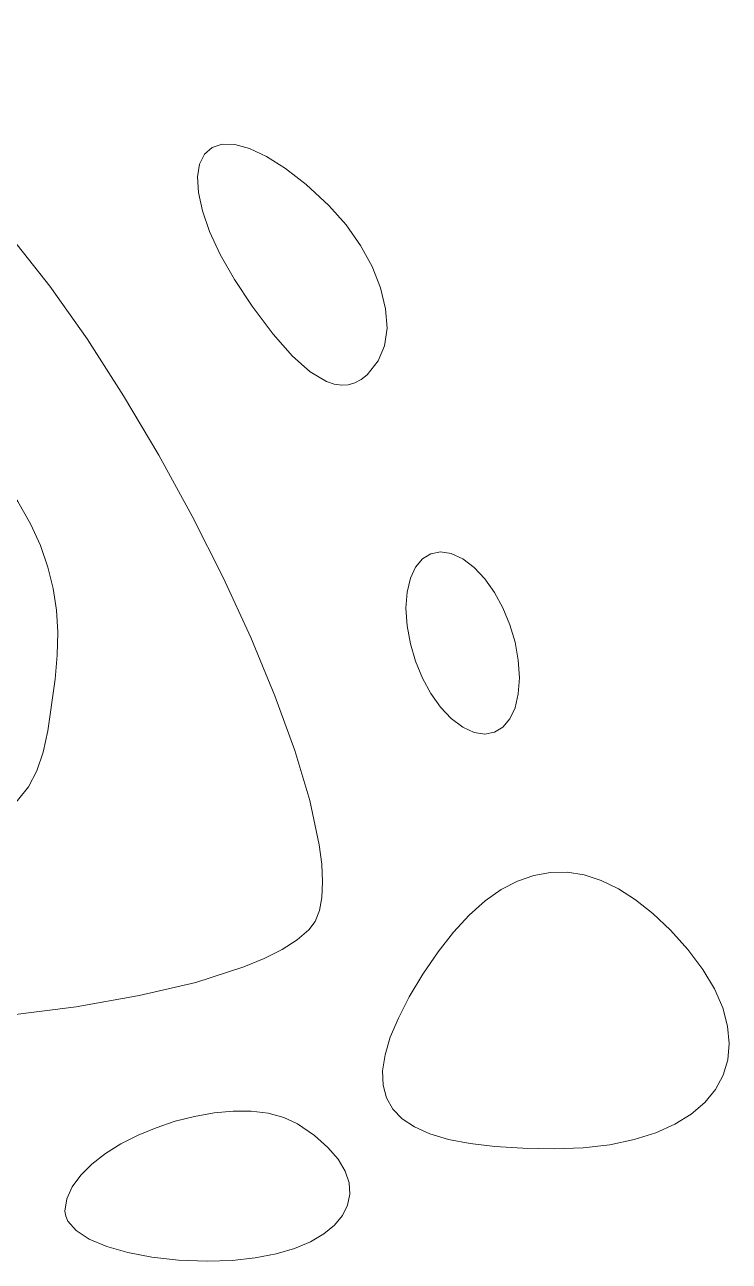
# Model space of a CAD drawing. Header units: millimetres. Extents: x -199 to 251, y -179 to 271.
# Drawn here: x -98.07 to -89.39, y 96.39 to 111.63 of the extents above; entities that cross this region are included whole.
import ezdxf

# ---------------------------------------------------------------- set-up
doc = ezdxf.new("R2010")
doc.units = ezdxf.units.MM
doc.header["$MEASUREMENT"] = 0
doc.layers.add('Camada 1', color=7, linetype='Continuous')

msp = doc.modelspace()

# ---------------------------------------------------------------- linework, layer by layer
at = {"layer": 'Camada 1', "color": 250, "lineweight": 18}
for points, knots in [([(-97.8763, 105.2094), (-97.8763, 105.2094), (-97.7832, 104.9451), (-97.7832, 104.9451), (-97.7832, 104.9451), (-97.7832, 104.9451), (-97.7179, 104.6813), (-97.7179, 104.6813), (-97.7179, 104.6813), (-97.7179, 104.6813), (-97.6782, 104.4146), (-97.6782, 104.4146), (-97.6782, 104.4146), (-97.6782, 104.4146), (-97.6623, 104.1419), (-97.6623, 104.1419), (-97.6623, 104.1419), (-97.6623, 104.1419), (-97.6682, 103.86), (-97.6682, 103.86), (-97.6682, 103.86), (-97.6682, 103.86), (-97.6939, 103.5655), (-97.6939, 103.5655), (-97.6939, 103.5655), (-97.6939, 103.5655), (-97.7825, 102.9254), (-97.7825, 102.9254), (-97.7825, 102.9254), (-97.7825, 102.9254), (-97.841, 102.6632), (-97.841, 102.6632), (-97.841, 102.6632), (-97.841, 102.6632), (-97.9181, 102.4354), (-97.9181, 102.4354), (-97.9181, 102.4354), (-97.9181, 102.4354), (-98.0207, 102.2389), (-98.0207, 102.2389), (-98.0207, 102.2389), (-98.0207, 102.2389), (-98.1559, 102.0705), (-98.1559, 102.0705), (-98.1559, 102.0705), (-98.1559, 102.0705), (-98.3306, 101.927), (-98.3306, 101.927), (-98.3306, 101.927), (-98.3306, 101.927), (-98.5516, 101.8053), (-98.5516, 101.8053), (-98.5516, 101.8053), (-98.5516, 101.8053), (-98.826, 101.7022), (-98.826, 101.7022), (-98.826, 101.7022), (-98.826, 101.7022), (-99.1606, 101.6147), (-99.1606, 101.6147), (-99.1606, 101.6147), (-99.1606, 101.6147), (-99.5625, 101.5396), (-99.5625, 101.5396), (-99.5625, 101.5396), (-99.5625, 101.5396), (-100.0386, 101.4737), (-100.0386, 101.4737), (-100.0386, 101.4737), (-100.0386, 101.4737), (-101.2408, 101.3569), (-101.2408, 101.3569), (-101.2408, 101.3569), (-101.2408, 101.3569), (-102.823, 101.2392), (-102.823, 101.2392), (-102.823, 101.2392), (-102.823, 101.2392), (-104.2738, 101.1304), (-104.2738, 101.1304), (-104.2738, 101.1304), (-104.2738, 101.1304), (-105.3778, 101.0283), (-105.3778, 101.0283), (-105.3778, 101.0283), (-105.3778, 101.0283), (-106.1615, 100.9235), (-106.1615, 100.9235), (-106.1615, 100.9235), (-106.1615, 100.9235), (-106.4414, 100.8671), (-106.4414, 100.8671), (-106.4414, 100.8671), (-106.4414, 100.8671), (-106.6511, 100.8064), (-106.6511, 100.8064), (-106.6511, 100.8064), (-106.6511, 100.8064), (-106.7938, 100.7404), (-106.7938, 100.7404), (-106.7938, 100.7404), (-106.7938, 100.7404), (-106.8729, 100.6677), (-106.8729, 100.6677), (-106.8729, 100.6677), (-106.8729, 100.6677), (-106.8916, 100.5873), (-106.8916, 100.5873), (-106.8916, 100.5873), (-106.8916, 100.5873), (-106.8532, 100.4979), (-106.8532, 100.4979), (-106.8532, 100.4979), (-106.8532, 100.4979), (-106.761, 100.3984), (-106.761, 100.3984), (-106.761, 100.3984), (-106.761, 100.3984), (-106.6182, 100.2876), (-106.6182, 100.2876), (-106.6182, 100.2876), (-106.6182, 100.2876), (-106.1944, 100.0272), (-106.1944, 100.0272), (-106.1944, 100.0272), (-106.1944, 100.0272), (-105.9763, 99.9178), (-105.9763, 99.9178), (-105.9763, 99.9178), (-105.9763, 99.9178), (-105.7255, 99.8174), (-105.7255, 99.8174), (-105.7255, 99.8174), (-105.7255, 99.8174), (-105.4443, 99.7256), (-105.4443, 99.7256), (-105.4443, 99.7256), (-105.4443, 99.7256), (-105.1351, 99.6425), (-105.1351, 99.6425), (-105.1351, 99.6425), (-105.1351, 99.6425), (-104.4419, 99.502), (-104.4419, 99.502), (-104.4419, 99.502), (-104.4419, 99.502), (-103.6646, 99.3951), (-103.6646, 99.3951), (-103.6646, 99.3951), (-103.6646, 99.3951), (-102.8219, 99.3211), (-102.8219, 99.3211), (-102.8219, 99.3211), (-102.8219, 99.3211), (-101.9324, 99.2793), (-101.9324, 99.2793), (-101.9324, 99.2793), (-101.9324, 99.2793), (-101.0148, 99.269), (-101.0148, 99.269), (-101.0148, 99.269), (-101.0148, 99.269), (-100.0875, 99.2894), (-100.0875, 99.2894), (-100.0875, 99.2894), (-100.0875, 99.2894), (-99.1695, 99.3398), (-99.1695, 99.3398), (-99.1695, 99.3398), (-99.1695, 99.3398), (-98.2793, 99.4196), (-98.2793, 99.4196), (-98.2793, 99.4196), (-98.2793, 99.4196), (-97.4355, 99.528), (-97.4355, 99.528), (-97.4355, 99.528), (-97.4355, 99.528), (-96.6568, 99.6642), (-96.6568, 99.6642), (-96.6568, 99.6642), (-96.6568, 99.6642), (-95.9619, 99.8277), (-95.9619, 99.8277), (-95.9619, 99.8277), (-95.9619, 99.8277), (-95.3694, 100.0176), (-95.3694, 100.0176), (-95.3694, 100.0176), (-95.3694, 100.0176), (-95.1173, 100.1222), (-95.1173, 100.1222), (-95.1173, 100.1222), (-95.1173, 100.1222), (-94.8979, 100.2332), (-94.8979, 100.2332), (-94.8979, 100.2332), (-94.8979, 100.2332), (-94.7134, 100.3505), (-94.7134, 100.3505), (-94.7134, 100.3505), (-94.7134, 100.3505), (-94.5662, 100.4739), (-94.5662, 100.4739), (-94.5662, 100.4739), (-94.5662, 100.4739), (-94.4902, 100.577), (-94.4902, 100.577), (-94.4902, 100.577), (-94.4902, 100.577), (-94.4375, 100.7115), (-94.4375, 100.7115), (-94.4375, 100.7115), (-94.4375, 100.7115), (-94.4071, 100.8753), (-94.4071, 100.8753), (-94.4071, 100.8753), (-94.4071, 100.8753), (-94.398, 101.0665), (-94.398, 101.0665), (-94.398, 101.0665), (-94.398, 101.0665), (-94.4094, 101.2834), (-94.4094, 101.2834), (-94.4094, 101.2834), (-94.4094, 101.2834), (-94.4404, 101.524), (-94.4404, 101.524), (-94.4404, 101.524), (-94.4404, 101.524), (-94.5572, 102.0688), (-94.5572, 102.0688), (-94.5572, 102.0688), (-94.5572, 102.0688), (-94.7414, 102.6858), (-94.7414, 102.6858), (-94.7414, 102.6858), (-94.7414, 102.6858), (-94.9855, 103.3598), (-94.9855, 103.3598), (-94.9855, 103.3598), (-94.9855, 103.3598), (-95.2823, 104.0757), (-95.2823, 104.0757), (-95.2823, 104.0757), (-95.2823, 104.0757), (-95.6244, 104.8185), (-95.6244, 104.8185), (-95.6244, 104.8185), (-95.6244, 104.8185), (-96.0046, 105.573), (-96.0046, 105.573), (-96.0046, 105.573), (-96.0046, 105.573), (-96.4156, 106.3241), (-96.4156, 106.3241), (-96.4156, 106.3241), (-96.4156, 106.3241), (-96.8501, 107.0566), (-96.8501, 107.0566), (-96.8501, 107.0566), (-96.8501, 107.0566), (-97.3009, 107.7555), (-97.3009, 107.7555), (-97.3009, 107.7555), (-97.3009, 107.7555), (-97.7605, 108.4056), (-97.7605, 108.4056), (-97.7605, 108.4056), (-97.7605, 108.4056), (-98.2217, 108.9918), (-98.2217, 108.9918), (-98.2217, 108.9918), (-98.2217, 108.9918), (-98.6773, 109.499), (-98.6773, 109.499), (-98.6773, 109.499), (-98.6773, 109.499), (-98.9007, 109.7183), (-98.9007, 109.7183), (-98.9007, 109.7183), (-98.9007, 109.7183), (-99.1199, 109.9121), (-99.1199, 109.9121), (-99.1199, 109.9121), (-99.1199, 109.9121), (-99.5633, 110.2567), (-99.5633, 110.2567), (-99.5633, 110.2567), (-99.5633, 110.2567), (-100.0338, 110.5781), (-100.0338, 110.5781), (-100.0338, 110.5781), (-100.0338, 110.5781), (-100.5172, 110.8694), (-100.5172, 110.8694), (-100.5172, 110.8694), (-100.5172, 110.8694), (-100.9991, 111.1236), (-100.9991, 111.1236), (-100.9991, 111.1236), (-100.9991, 111.1236), (-101.4651, 111.3335), (-101.4651, 111.3335), (-101.4651, 111.3335), (-101.4651, 111.3335), (-101.9009, 111.4922), (-101.9009, 111.4922), (-101.9009, 111.4922), (-101.9009, 111.4922), (-102.292, 111.5926), (-102.292, 111.5926), (-102.292, 111.5926), (-102.292, 111.5926), (-102.4664, 111.6187), (-102.4664, 111.6187), (-102.4664, 111.6187), (-102.4664, 111.6187), (-102.6242, 111.6276), (-102.6242, 111.6276), (-102.6242, 111.6276), (-102.6242, 111.6276), (-102.8267, 111.6206), (-102.8267, 111.6206), (-102.8267, 111.6206), (-102.8267, 111.6206), (-102.9924, 111.5986), (-102.9924, 111.5986), (-102.9924, 111.5986), (-102.9924, 111.5986), (-103.12, 111.5593), (-103.12, 111.5593), (-103.12, 111.5593), (-103.12, 111.5593), (-103.2083, 111.5008), (-103.2083, 111.5008), (-103.2083, 111.5008), (-103.2083, 111.5008), (-103.2561, 111.4212), (-103.2561, 111.4212), (-103.2561, 111.4212), (-103.2561, 111.4212), (-103.2623, 111.3186), (-103.2623, 111.3186), (-103.2623, 111.3186), (-103.2623, 111.3186), (-103.2256, 111.1908), (-103.2256, 111.1908), (-103.2256, 111.1908), (-103.2256, 111.1908), (-103.1449, 111.036), (-103.1449, 111.036), (-103.1449, 111.036), (-103.1449, 111.036), (-103.0188, 110.8521), (-103.0188, 110.8521), (-103.0188, 110.8521), (-103.0188, 110.8521), (-102.8462, 110.6373), (-102.8462, 110.6373), (-102.8462, 110.6373), (-102.8462, 110.6373), (-102.3567, 110.1066), (-102.3567, 110.1066), (-102.3567, 110.1066), (-102.3567, 110.1066), (-101.6666, 109.428), (-101.6666, 109.428), (-101.6666, 109.428), (-101.6666, 109.428), (-100.7663, 108.5858), (-100.7663, 108.5858), (-100.7663, 108.5858), (-100.7663, 108.5858), (-99.8559, 107.7263), (-99.8559, 107.7263), (-99.8559, 107.7263), (-99.8559, 107.7263), (-99.1275, 106.9847), (-99.1275, 106.9847), (-99.1275, 106.9847), (-99.1275, 106.9847), (-98.8266, 106.6501), (-98.8266, 106.6501), (-98.8266, 106.6501), (-98.8266, 106.6501), (-98.5653, 106.3353), (-98.5653, 106.3353), (-98.5653, 106.3353), (-98.5653, 106.3353), (-98.3417, 106.037), (-98.3417, 106.037), (-98.3417, 106.037), (-98.3417, 106.037), (-98.1536, 105.7521), (-98.1536, 105.7521), (-98.1536, 105.7521), (-98.1536, 105.7521), (-97.9991, 105.4773), (-97.9991, 105.4773), (-97.9991, 105.4773), (-97.9991, 105.4773), (-97.8763, 105.2094), (-97.8763, 105.2094)], [0, 0, 0, 0, 0.0098039, 0.0098039, 0.0098039, 0.0098039, 0.0196078, 0.0196078, 0.0196078, 0.0196078, 0.0294118, 0.0294118, 0.0294118, 0.0294118, 0.0392157, 0.0392157, 0.0392157, 0.0392157, 0.0490196, 0.0490196, 0.0490196, 0.0490196, 0.0588235, 0.0588235, 0.0588235, 0.0588235, 0.0686275, 0.0686275, 0.0686275, 0.0686275, 0.0784314, 0.0784314, 0.0784314, 0.0784314, 0.0882353, 0.0882353, 0.0882353, 0.0882353, 0.0980392, 0.0980392, 0.0980392, 0.0980392, 0.1078431, 0.1078431, 0.1078431, 0.1078431, 0.1176471, 0.1176471, 0.1176471, 0.1176471, 0.127451, 0.127451, 0.127451, 0.127451, 0.1372549, 0.1372549, 0.1372549, 0.1372549, 0.1470588, 0.1470588, 0.1470588, 0.1470588, 0.1568627, 0.1568627, 0.1568627, 0.1568627, 0.1666667, 0.1666667, 0.1666667, 0.1666667, 0.1764706, 0.1764706, 0.1764706, 0.1764706, 0.1862745, 0.1862745, 0.1862745, 0.1862745, 0.1960784, 0.1960784, 0.1960784, 0.1960784, 0.2058824, 0.2058824, 0.2058824, 0.2058824, 0.2156863, 0.2156863, 0.2156863, 0.2156863, 0.2254902, 0.2254902, 0.2254902, 0.2254902, 0.2352941, 0.2352941, 0.2352941, 0.2352941, 0.245098, 0.245098, 0.245098, 0.245098, 0.254902, 0.254902, 0.254902, 0.254902, 0.2647059, 0.2647059, 0.2647059, 0.2647059, 0.2745098, 0.2745098, 0.2745098, 0.2745098, 0.2843137, 0.2843137, 0.2843137, 0.2843137, 0.2941176, 0.2941176, 0.2941176, 0.2941176, 0.3039216, 0.3039216, 0.3039216, 0.3039216, 0.3137255, 0.3137255, 0.3137255, 0.3137255, 0.3235294, 0.3235294, 0.3235294, 0.3235294, 0.3333333, 0.3333333, 0.3333333, 0.3333333, 0.3431373, 0.3431373, 0.3431373, 0.3431373, 0.3529412, 0.3529412, 0.3529412, 0.3529412, 0.3627451, 0.3627451, 0.3627451, 0.3627451, 0.372549, 0.372549, 0.372549, 0.372549, 0.3823529, 0.3823529, 0.3823529, 0.3823529, 0.3921569, 0.3921569, 0.3921569, 0.3921569, 0.4019608, 0.4019608, 0.4019608, 0.4019608, 0.4117647, 0.4117647, 0.4117647, 0.4117647, 0.4215686, 0.4215686, 0.4215686, 0.4215686, 0.4313725, 0.4313725, 0.4313725, 0.4313725, 0.4411765, 0.4411765, 0.4411765, 0.4411765, 0.4509804, 0.4509804, 0.4509804, 0.4509804, 0.4607843, 0.4607843, 0.4607843, 0.4607843, 0.4705882, 0.4705882, 0.4705882, 0.4705882, 0.4803922, 0.4803922, 0.4803922, 0.4803922, 0.4901961, 0.4901961, 0.4901961, 0.4901961, 0.5, 0.5, 0.5, 0.5, 0.5098039, 0.5098039, 0.5098039, 0.5098039, 0.5196078, 0.5196078, 0.5196078, 0.5196078, 0.5294118, 0.5294118, 0.5294118, 0.5294118, 0.5392157, 0.5392157, 0.5392157, 0.5392157, 0.5490196, 0.5490196, 0.5490196, 0.5490196, 0.5588235, 0.5588235, 0.5588235, 0.5588235, 0.5686275, 0.5686275, 0.5686275, 0.5686275, 0.5784314, 0.5784314, 0.5784314, 0.5784314, 0.5882353, 0.5882353, 0.5882353, 0.5882353, 0.5980392, 0.5980392, 0.5980392, 0.5980392, 0.6078431, 0.6078431, 0.6078431, 0.6078431, 0.6176471, 0.6176471, 0.6176471, 0.6176471, 0.627451, 0.627451, 0.627451, 0.627451, 0.6372549, 0.6372549, 0.6372549, 0.6372549, 0.6470588, 0.6470588, 0.6470588, 0.6470588, 0.6568627, 0.6568627, 0.6568627, 0.6568627, 0.6666667, 0.6666667, 0.6666667, 0.6666667, 0.6764706, 0.6764706, 0.6764706, 0.6764706, 0.6862745, 0.6862745, 0.6862745, 0.6862745, 0.6960784, 0.6960784, 0.6960784, 0.6960784, 0.7058824, 0.7058824, 0.7058824, 0.7058824, 0.7156863, 0.7156863, 0.7156863, 0.7156863, 0.7254902, 0.7254902, 0.7254902, 0.7254902, 0.7352941, 0.7352941, 0.7352941, 0.7352941, 0.745098, 0.745098, 0.745098, 0.745098, 0.754902, 0.754902, 0.754902, 0.754902, 0.7647059, 0.7647059, 0.7647059, 0.7647059, 0.7745098, 0.7745098, 0.7745098, 0.7745098, 0.7843137, 0.7843137, 0.7843137, 0.7843137, 0.7941176, 0.7941176, 0.7941176, 0.7941176, 0.8039216, 0.8039216, 0.8039216, 0.8039216, 0.8137255, 0.8137255, 0.8137255, 0.8137255, 0.8235294, 0.8235294, 0.8235294, 0.8235294, 0.8333333, 0.8333333, 0.8333333, 0.8333333, 0.8431373, 0.8431373, 0.8431373, 0.8431373, 0.8529412, 0.8529412, 0.8529412, 0.8529412, 0.8627451, 0.8627451, 0.8627451, 0.8627451, 0.872549, 0.872549, 0.872549, 0.872549, 0.8823529, 0.8823529, 0.8823529, 0.8823529, 0.8921569, 0.8921569, 0.8921569, 0.8921569, 0.9019608, 0.9019608, 0.9019608, 0.9019608, 0.9117647, 0.9117647, 0.9117647, 0.9117647, 0.9215686, 0.9215686, 0.9215686, 0.9215686, 0.9313725, 0.9313725, 0.9313725, 0.9313725, 0.9411765, 0.9411765, 0.9411765, 0.9411765, 0.9509804, 0.9509804, 0.9509804, 0.9509804, 0.9607843, 0.9607843, 0.9607843, 0.9607843, 0.9705882, 0.9705882, 0.9705882, 0.9705882, 0.9803922, 0.9803922, 0.9803922, 0.9803922, 1, 1, 1, 1]), ([(-94.2565, 107.1996), (-94.2565, 107.1996), (-94.1674, 107.186), (-94.1674, 107.186), (-94.1674, 107.186), (-94.1674, 107.186), (-94.0823, 107.1907), (-94.0823, 107.1907), (-94.0823, 107.1907), (-94.0823, 107.1907), (-94.0012, 107.2138), (-94.0012, 107.2138), (-94.0012, 107.2138), (-94.0012, 107.2138), (-93.9238, 107.255), (-93.9238, 107.255), (-93.9238, 107.255), (-93.9238, 107.255), (-93.85, 107.3144), (-93.85, 107.3144), (-93.85, 107.3144), (-93.85, 107.3144), (-93.7128, 107.4875), (-93.7128, 107.4875), (-93.7128, 107.4875), (-93.7128, 107.4875), (-93.634, 107.6729), (-93.634, 107.6729), (-93.634, 107.6729), (-93.634, 107.6729), (-93.6046, 107.8893), (-93.6046, 107.8893), (-93.6046, 107.8893), (-93.6046, 107.8893), (-93.6219, 108.129), (-93.6219, 108.129), (-93.6219, 108.129), (-93.6219, 108.129), (-93.6835, 108.3841), (-93.6835, 108.3841), (-93.6835, 108.3841), (-93.6835, 108.3841), (-93.787, 108.6467), (-93.787, 108.6467), (-93.787, 108.6467), (-93.787, 108.6467), (-93.9298, 108.9091), (-93.9298, 108.9091), (-93.9298, 108.9091), (-93.9298, 108.9091), (-94.1093, 109.1634), (-94.1093, 109.1634), (-94.1093, 109.1634), (-94.1093, 109.1634), (-94.3232, 109.4017), (-94.3232, 109.4017), (-94.3232, 109.4017), (-94.3232, 109.4017), (-94.6, 109.6572), (-94.6, 109.6572), (-94.6, 109.6572), (-94.6, 109.6572), (-94.8557, 109.8576), (-94.8557, 109.8576), (-94.8557, 109.8576), (-94.8557, 109.8576), (-95.0888, 110.0053), (-95.0888, 110.0053), (-95.0888, 110.0053), (-95.0888, 110.0053), (-95.2974, 110.1025), (-95.2974, 110.1025), (-95.2974, 110.1025), (-95.2974, 110.1025), (-95.4798, 110.1515), (-95.4798, 110.1515), (-95.4798, 110.1515), (-95.4798, 110.1515), (-95.6344, 110.1545), (-95.6344, 110.1545), (-95.6344, 110.1545), (-95.6344, 110.1545), (-95.7593, 110.1139), (-95.7593, 110.1139), (-95.7593, 110.1139), (-95.7593, 110.1139), (-95.853, 110.0319), (-95.853, 110.0319), (-95.853, 110.0319), (-95.853, 110.0319), (-95.9135, 109.9108), (-95.9135, 109.9108), (-95.9135, 109.9108), (-95.9135, 109.9108), (-95.9393, 109.7529), (-95.9393, 109.7529), (-95.9393, 109.7529), (-95.9393, 109.7529), (-95.9286, 109.5603), (-95.9286, 109.5603), (-95.9286, 109.5603), (-95.9286, 109.5603), (-95.8796, 109.3354), (-95.8796, 109.3354), (-95.8796, 109.3354), (-95.8796, 109.3354), (-95.7907, 109.0806), (-95.7907, 109.0806), (-95.7907, 109.0806), (-95.7907, 109.0806), (-95.66, 108.798), (-95.66, 108.798), (-95.66, 108.798), (-95.66, 108.798), (-95.4861, 108.4899), (-95.4861, 108.4899), (-95.4861, 108.4899), (-95.4861, 108.4899), (-95.2668, 108.1585), (-95.2668, 108.1585), (-95.2668, 108.1585), (-95.2668, 108.1585), (-95.0072, 107.8142), (-95.0072, 107.8142), (-95.0072, 107.8142), (-95.0072, 107.8142), (-94.7686, 107.5452), (-94.7686, 107.5452), (-94.7686, 107.5452), (-94.7686, 107.5452), (-94.5499, 107.3512), (-94.5499, 107.3512), (-94.5499, 107.3512), (-94.5499, 107.3512), (-94.3499, 107.2316), (-94.3499, 107.2316), (-94.3499, 107.2316), (-94.3499, 107.2316), (-94.2565, 107.1996), (-94.2565, 107.1996)], [0, 0, 0, 0, 0.0277778, 0.0277778, 0.0277778, 0.0277778, 0.0555556, 0.0555556, 0.0555556, 0.0555556, 0.0833333, 0.0833333, 0.0833333, 0.0833333, 0.1111111, 0.1111111, 0.1111111, 0.1111111, 0.1388889, 0.1388889, 0.1388889, 0.1388889, 0.1666667, 0.1666667, 0.1666667, 0.1666667, 0.1944444, 0.1944444, 0.1944444, 0.1944444, 0.2222222, 0.2222222, 0.2222222, 0.2222222, 0.25, 0.25, 0.25, 0.25, 0.2777778, 0.2777778, 0.2777778, 0.2777778, 0.3055556, 0.3055556, 0.3055556, 0.3055556, 0.3333333, 0.3333333, 0.3333333, 0.3333333, 0.3611111, 0.3611111, 0.3611111, 0.3611111, 0.3888889, 0.3888889, 0.3888889, 0.3888889, 0.4166667, 0.4166667, 0.4166667, 0.4166667, 0.4444444, 0.4444444, 0.4444444, 0.4444444, 0.4722222, 0.4722222, 0.4722222, 0.4722222, 0.5, 0.5, 0.5, 0.5, 0.5277778, 0.5277778, 0.5277778, 0.5277778, 0.5555556, 0.5555556, 0.5555556, 0.5555556, 0.5833333, 0.5833333, 0.5833333, 0.5833333, 0.6111111, 0.6111111, 0.6111111, 0.6111111, 0.6388889, 0.6388889, 0.6388889, 0.6388889, 0.6666667, 0.6666667, 0.6666667, 0.6666667, 0.6944444, 0.6944444, 0.6944444, 0.6944444, 0.7222222, 0.7222222, 0.7222222, 0.7222222, 0.75, 0.75, 0.75, 0.75, 0.7777778, 0.7777778, 0.7777778, 0.7777778, 0.8055556, 0.8055556, 0.8055556, 0.8055556, 0.8333333, 0.8333333, 0.8333333, 0.8333333, 0.8611111, 0.8611111, 0.8611111, 0.8611111, 0.8888889, 0.8888889, 0.8888889, 0.8888889, 0.9166667, 0.9166667, 0.9166667, 0.9166667, 0.9444444, 0.9444444, 0.9444444, 0.9444444, 1, 1, 1, 1]), ([(-91.9868, 103.7988), (-91.9868, 103.7988), (-92.0277, 104.0186), (-92.0277, 104.0186), (-92.0277, 104.0186), (-92.0277, 104.0186), (-92.0925, 104.2345), (-92.0925, 104.2345), (-92.0925, 104.2345), (-92.0925, 104.2345), (-92.1781, 104.4408), (-92.1781, 104.4408), (-92.1781, 104.4408), (-92.1781, 104.4408), (-92.2818, 104.6313), (-92.2818, 104.6313), (-92.2818, 104.6313), (-92.2818, 104.6313), (-92.4007, 104.8001), (-92.4007, 104.8001), (-92.4007, 104.8001), (-92.4007, 104.8001), (-92.5319, 104.9411), (-92.5319, 104.9411), (-92.5319, 104.9411), (-92.5319, 104.9411), (-92.6725, 105.0483), (-92.6725, 105.0483), (-92.6725, 105.0483), (-92.6725, 105.0483), (-92.8132, 105.1131), (-92.8132, 105.1131), (-92.8132, 105.1131), (-92.8132, 105.1131), (-92.9444, 105.1325), (-92.9444, 105.1325), (-92.9444, 105.1325), (-92.9444, 105.1325), (-93.0632, 105.1091), (-93.0632, 105.1091), (-93.0632, 105.1091), (-93.0632, 105.1091), (-93.1669, 105.0454), (-93.1669, 105.0454), (-93.1669, 105.0454), (-93.1669, 105.0454), (-93.2526, 104.9439), (-93.2526, 104.9439), (-93.2526, 104.9439), (-93.2526, 104.9439), (-93.3173, 104.807), (-93.3173, 104.807), (-93.3173, 104.807), (-93.3173, 104.807), (-93.3583, 104.6374), (-93.3583, 104.6374), (-93.3583, 104.6374), (-93.3583, 104.6374), (-93.3726, 104.4374), (-93.3726, 104.4374), (-93.3726, 104.4374), (-93.3726, 104.4374), (-93.3583, 104.22), (-93.3583, 104.22), (-93.3583, 104.22), (-93.3583, 104.22), (-93.3173, 104.0003), (-93.3173, 104.0003), (-93.3173, 104.0003), (-93.3173, 104.0003), (-93.2526, 103.7843), (-93.2526, 103.7843), (-93.2526, 103.7843), (-93.2526, 103.7843), (-93.1669, 103.5781), (-93.1669, 103.5781), (-93.1669, 103.5781), (-93.1669, 103.5781), (-93.0632, 103.3875), (-93.0632, 103.3875), (-93.0632, 103.3875), (-93.0632, 103.3875), (-92.9444, 103.2188), (-92.9444, 103.2188), (-92.9444, 103.2188), (-92.9444, 103.2188), (-92.8132, 103.0778), (-92.8132, 103.0778), (-92.8132, 103.0778), (-92.8132, 103.0778), (-92.6725, 102.9706), (-92.6725, 102.9706), (-92.6725, 102.9706), (-92.6725, 102.9706), (-92.5319, 102.9058), (-92.5319, 102.9058), (-92.5319, 102.9058), (-92.5319, 102.9058), (-92.4007, 102.8864), (-92.4007, 102.8864), (-92.4007, 102.8864), (-92.4007, 102.8864), (-92.2818, 102.9097), (-92.2818, 102.9097), (-92.2818, 102.9097), (-92.2818, 102.9097), (-92.1781, 102.9735), (-92.1781, 102.9735), (-92.1781, 102.9735), (-92.1781, 102.9735), (-92.0925, 103.075), (-92.0925, 103.075), (-92.0925, 103.075), (-92.0925, 103.075), (-92.0277, 103.2118), (-92.0277, 103.2118), (-92.0277, 103.2118), (-92.0277, 103.2118), (-91.9868, 103.3815), (-91.9868, 103.3815), (-91.9868, 103.3815), (-91.9868, 103.3815), (-91.9725, 103.5814), (-91.9725, 103.5814), (-91.9725, 103.5814), (-91.9725, 103.5814), (-91.9868, 103.7988), (-91.9868, 103.7988)], [0, 0, 0, 0, 0.030303, 0.030303, 0.030303, 0.030303, 0.0606061, 0.0606061, 0.0606061, 0.0606061, 0.0909091, 0.0909091, 0.0909091, 0.0909091, 0.1212121, 0.1212121, 0.1212121, 0.1212121, 0.1515152, 0.1515152, 0.1515152, 0.1515152, 0.1818182, 0.1818182, 0.1818182, 0.1818182, 0.2121212, 0.2121212, 0.2121212, 0.2121212, 0.2424242, 0.2424242, 0.2424242, 0.2424242, 0.2727273, 0.2727273, 0.2727273, 0.2727273, 0.3030303, 0.3030303, 0.3030303, 0.3030303, 0.3333333, 0.3333333, 0.3333333, 0.3333333, 0.3636364, 0.3636364, 0.3636364, 0.3636364, 0.3939394, 0.3939394, 0.3939394, 0.3939394, 0.4242424, 0.4242424, 0.4242424, 0.4242424, 0.4545455, 0.4545455, 0.4545455, 0.4545455, 0.4848485, 0.4848485, 0.4848485, 0.4848485, 0.5151515, 0.5151515, 0.5151515, 0.5151515, 0.5454545, 0.5454545, 0.5454545, 0.5454545, 0.5757576, 0.5757576, 0.5757576, 0.5757576, 0.6060606, 0.6060606, 0.6060606, 0.6060606, 0.6363636, 0.6363636, 0.6363636, 0.6363636, 0.6666667, 0.6666667, 0.6666667, 0.6666667, 0.6969697, 0.6969697, 0.6969697, 0.6969697, 0.7272727, 0.7272727, 0.7272727, 0.7272727, 0.7575758, 0.7575758, 0.7575758, 0.7575758, 0.7878788, 0.7878788, 0.7878788, 0.7878788, 0.8181818, 0.8181818, 0.8181818, 0.8181818, 0.8484848, 0.8484848, 0.8484848, 0.8484848, 0.8787879, 0.8787879, 0.8787879, 0.8787879, 0.9090909, 0.9090909, 0.9090909, 0.9090909, 0.9393939, 0.9393939, 0.9393939, 0.9393939, 1, 1, 1, 1]), ([(-90.5589, 97.8897), (-90.5589, 97.8897), (-90.2918, 97.9742), (-90.2918, 97.9742), (-90.2918, 97.9742), (-90.2918, 97.9742), (-90.0572, 98.0797), (-90.0572, 98.0797), (-90.0572, 98.0797), (-90.0572, 98.0797), (-89.8563, 98.2047), (-89.8563, 98.2047), (-89.8563, 98.2047), (-89.8563, 98.2047), (-89.6898, 98.3481), (-89.6898, 98.3481), (-89.6898, 98.3481), (-89.6898, 98.3481), (-89.5588, 98.5084), (-89.5588, 98.5084), (-89.5588, 98.5084), (-89.5588, 98.5084), (-89.4641, 98.684), (-89.4641, 98.684), (-89.4641, 98.684), (-89.4641, 98.684), (-89.4067, 98.8738), (-89.4067, 98.8738), (-89.4067, 98.8738), (-89.4067, 98.8738), (-89.3876, 99.0763), (-89.3876, 99.0763), (-89.3876, 99.0763), (-89.3876, 99.0763), (-89.4076, 99.2901), (-89.4076, 99.2901), (-89.4076, 99.2901), (-89.4076, 99.2901), (-89.4676, 99.5139), (-89.4676, 99.5139), (-89.4676, 99.5139), (-89.4676, 99.5139), (-89.5687, 99.7462), (-89.5687, 99.7462), (-89.5687, 99.7462), (-89.5687, 99.7462), (-89.7117, 99.9856), (-89.7117, 99.9856), (-89.7117, 99.9856), (-89.7117, 99.9856), (-89.8976, 100.2308), (-89.8976, 100.2308), (-89.8976, 100.2308), (-89.8976, 100.2308), (-90.1129, 100.4705), (-90.1129, 100.4705), (-90.1129, 100.4705), (-90.1129, 100.4705), (-90.3275, 100.6757), (-90.3275, 100.6757), (-90.3275, 100.6757), (-90.3275, 100.6757), (-90.5412, 100.8463), (-90.5412, 100.8463), (-90.5412, 100.8463), (-90.5412, 100.8463), (-90.7538, 100.9824), (-90.7538, 100.9824), (-90.7538, 100.9824), (-90.7538, 100.9824), (-90.9651, 101.084), (-90.9651, 101.084), (-90.9651, 101.084), (-90.9651, 101.084), (-91.1751, 101.1512), (-91.1751, 101.1512), (-91.1751, 101.1512), (-91.1751, 101.1512), (-91.3836, 101.1838), (-91.3836, 101.1838), (-91.3836, 101.1838), (-91.3836, 101.1838), (-91.5903, 101.182), (-91.5903, 101.182), (-91.5903, 101.182), (-91.5903, 101.182), (-91.7951, 101.1458), (-91.7951, 101.1458), (-91.7951, 101.1458), (-91.7951, 101.1458), (-91.9979, 101.0751), (-91.9979, 101.0751), (-91.9979, 101.0751), (-91.9979, 101.0751), (-92.1986, 100.9701), (-92.1986, 100.9701), (-92.1986, 100.9701), (-92.1986, 100.9701), (-92.3969, 100.8305), (-92.3969, 100.8305), (-92.3969, 100.8305), (-92.3969, 100.8305), (-92.5926, 100.6567), (-92.5926, 100.6567), (-92.5926, 100.6567), (-92.5926, 100.6567), (-92.7857, 100.4484), (-92.7857, 100.4484), (-92.7857, 100.4484), (-92.7857, 100.4484), (-92.976, 100.2058), (-92.976, 100.2058), (-92.976, 100.2058), (-92.976, 100.2058), (-93.1633, 99.9288), (-93.1633, 99.9288), (-93.1633, 99.9288), (-93.1633, 99.9288), (-93.331, 99.6476), (-93.331, 99.6476), (-93.331, 99.6476), (-93.331, 99.6476), (-93.4648, 99.3884), (-93.4648, 99.3884), (-93.4648, 99.3884), (-93.4648, 99.3884), (-93.5643, 99.1508), (-93.5643, 99.1508), (-93.5643, 99.1508), (-93.5643, 99.1508), (-93.6291, 98.9343), (-93.6291, 98.9343), (-93.6291, 98.9343), (-93.6291, 98.9343), (-93.6587, 98.7383), (-93.6587, 98.7383), (-93.6587, 98.7383), (-93.6587, 98.7383), (-93.6528, 98.5621), (-93.6528, 98.5621), (-93.6528, 98.5621), (-93.6528, 98.5621), (-93.611, 98.4054), (-93.611, 98.4054), (-93.611, 98.4054), (-93.611, 98.4054), (-93.5327, 98.2675), (-93.5327, 98.2675), (-93.5327, 98.2675), (-93.5327, 98.2675), (-93.4176, 98.1479), (-93.4176, 98.1479), (-93.4176, 98.1479), (-93.4176, 98.1479), (-93.2654, 98.046), (-93.2654, 98.046), (-93.2654, 98.046), (-93.2654, 98.046), (-93.0755, 97.9614), (-93.0755, 97.9614), (-93.0755, 97.9614), (-93.0755, 97.9614), (-92.8475, 97.8933), (-92.8475, 97.8933), (-92.8475, 97.8933), (-92.8475, 97.8933), (-92.581, 97.8413), (-92.581, 97.8413), (-92.581, 97.8413), (-92.581, 97.8413), (-92.2757, 97.8049), (-92.2757, 97.8049), (-92.2757, 97.8049), (-92.2757, 97.8049), (-91.9312, 97.7835), (-91.9312, 97.7835), (-91.9312, 97.7835), (-91.9312, 97.7835), (-91.5469, 97.7764), (-91.5469, 97.7764), (-91.5469, 97.7764), (-91.5469, 97.7764), (-91.1874, 97.7895), (-91.1874, 97.7895), (-91.1874, 97.7895), (-91.1874, 97.7895), (-90.8578, 97.8277), (-90.8578, 97.8277), (-90.8578, 97.8277), (-90.8578, 97.8277), (-90.5589, 97.8897), (-90.5589, 97.8897)], [0, 0, 0, 0, 0.0204082, 0.0204082, 0.0204082, 0.0204082, 0.0408163, 0.0408163, 0.0408163, 0.0408163, 0.0612245, 0.0612245, 0.0612245, 0.0612245, 0.0816327, 0.0816327, 0.0816327, 0.0816327, 0.1020408, 0.1020408, 0.1020408, 0.1020408, 0.122449, 0.122449, 0.122449, 0.122449, 0.1428571, 0.1428571, 0.1428571, 0.1428571, 0.1632653, 0.1632653, 0.1632653, 0.1632653, 0.1836735, 0.1836735, 0.1836735, 0.1836735, 0.2040816, 0.2040816, 0.2040816, 0.2040816, 0.2244898, 0.2244898, 0.2244898, 0.2244898, 0.244898, 0.244898, 0.244898, 0.244898, 0.2653061, 0.2653061, 0.2653061, 0.2653061, 0.2857143, 0.2857143, 0.2857143, 0.2857143, 0.3061224, 0.3061224, 0.3061224, 0.3061224, 0.3265306, 0.3265306, 0.3265306, 0.3265306, 0.3469388, 0.3469388, 0.3469388, 0.3469388, 0.3673469, 0.3673469, 0.3673469, 0.3673469, 0.3877551, 0.3877551, 0.3877551, 0.3877551, 0.4081633, 0.4081633, 0.4081633, 0.4081633, 0.4285714, 0.4285714, 0.4285714, 0.4285714, 0.4489796, 0.4489796, 0.4489796, 0.4489796, 0.4693878, 0.4693878, 0.4693878, 0.4693878, 0.4897959, 0.4897959, 0.4897959, 0.4897959, 0.5102041, 0.5102041, 0.5102041, 0.5102041, 0.5306122, 0.5306122, 0.5306122, 0.5306122, 0.5510204, 0.5510204, 0.5510204, 0.5510204, 0.5714286, 0.5714286, 0.5714286, 0.5714286, 0.5918367, 0.5918367, 0.5918367, 0.5918367, 0.6122449, 0.6122449, 0.6122449, 0.6122449, 0.6326531, 0.6326531, 0.6326531, 0.6326531, 0.6530612, 0.6530612, 0.6530612, 0.6530612, 0.6734694, 0.6734694, 0.6734694, 0.6734694, 0.6938776, 0.6938776, 0.6938776, 0.6938776, 0.7142857, 0.7142857, 0.7142857, 0.7142857, 0.7346939, 0.7346939, 0.7346939, 0.7346939, 0.755102, 0.755102, 0.755102, 0.755102, 0.7755102, 0.7755102, 0.7755102, 0.7755102, 0.7959184, 0.7959184, 0.7959184, 0.7959184, 0.8163265, 0.8163265, 0.8163265, 0.8163265, 0.8367347, 0.8367347, 0.8367347, 0.8367347, 0.8571429, 0.8571429, 0.8571429, 0.8571429, 0.877551, 0.877551, 0.877551, 0.877551, 0.8979592, 0.8979592, 0.8979592, 0.8979592, 0.9183673, 0.9183673, 0.9183673, 0.9183673, 0.9387755, 0.9387755, 0.9387755, 0.9387755, 0.9591837, 0.9591837, 0.9591837, 0.9591837, 1, 1, 1, 1]), ([(-95.8227, 96.3913), (-95.8227, 96.3913), (-95.5116, 96.402), (-95.5116, 96.402), (-95.5116, 96.402), (-95.5116, 96.402), (-95.2276, 96.4331), (-95.2276, 96.4331), (-95.2276, 96.4331), (-95.2276, 96.4331), (-94.9719, 96.4828), (-94.9719, 96.4828), (-94.9719, 96.4828), (-94.9719, 96.4828), (-94.7455, 96.5497), (-94.7455, 96.5497), (-94.7455, 96.5497), (-94.7455, 96.5497), (-94.5495, 96.6319), (-94.5495, 96.6319), (-94.5495, 96.6319), (-94.5495, 96.6319), (-94.385, 96.728), (-94.385, 96.728), (-94.385, 96.728), (-94.385, 96.728), (-94.253, 96.8361), (-94.253, 96.8361), (-94.253, 96.8361), (-94.253, 96.8361), (-94.1547, 96.9547), (-94.1547, 96.9547), (-94.1547, 96.9547), (-94.1547, 96.9547), (-94.0911, 97.0822), (-94.0911, 97.0822), (-94.0911, 97.0822), (-94.0911, 97.0822), (-94.0634, 97.2169), (-94.0634, 97.2169), (-94.0634, 97.2169), (-94.0634, 97.2169), (-94.0725, 97.3571), (-94.0725, 97.3571), (-94.0725, 97.3571), (-94.0725, 97.3571), (-94.1196, 97.5013), (-94.1196, 97.5013), (-94.1196, 97.5013), (-94.1196, 97.5013), (-94.2058, 97.6476), (-94.2058, 97.6476), (-94.2058, 97.6476), (-94.2058, 97.6476), (-94.3322, 97.7946), (-94.3322, 97.7946), (-94.3322, 97.7946), (-94.3322, 97.7946), (-94.4998, 97.9406), (-94.4998, 97.9406), (-94.4998, 97.9406), (-94.4998, 97.9406), (-94.7096, 98.0839), (-94.7096, 98.0839), (-94.7096, 98.0839), (-94.7096, 98.0839), (-94.8766, 98.1632), (-94.8766, 98.1632), (-94.8766, 98.1632), (-94.8766, 98.1632), (-95.0676, 98.2146), (-95.0676, 98.2146), (-95.0676, 98.2146), (-95.0676, 98.2146), (-95.2777, 98.2399), (-95.2777, 98.2399), (-95.2777, 98.2399), (-95.2777, 98.2399), (-95.5022, 98.2408), (-95.5022, 98.2408), (-95.5022, 98.2408), (-95.5022, 98.2408), (-95.7363, 98.2193), (-95.7363, 98.2193), (-95.7363, 98.2193), (-95.7363, 98.2193), (-95.9751, 98.177), (-95.9751, 98.177), (-95.9751, 98.177), (-95.9751, 98.177), (-96.214, 98.1157), (-96.214, 98.1157), (-96.214, 98.1157), (-96.214, 98.1157), (-96.4481, 98.0374), (-96.4481, 98.0374), (-96.4481, 98.0374), (-96.4481, 98.0374), (-96.6726, 97.9437), (-96.6726, 97.9437), (-96.6726, 97.9437), (-96.6726, 97.9437), (-96.8826, 97.8365), (-96.8826, 97.8365), (-96.8826, 97.8365), (-96.8826, 97.8365), (-97.0735, 97.7175), (-97.0735, 97.7175), (-97.0735, 97.7175), (-97.0735, 97.7175), (-97.2405, 97.5887), (-97.2405, 97.5887), (-97.2405, 97.5887), (-97.2405, 97.5887), (-97.3787, 97.4516), (-97.3787, 97.4516), (-97.3787, 97.4516), (-97.3787, 97.4516), (-97.4833, 97.3083), (-97.4833, 97.3083), (-97.4833, 97.3083), (-97.4833, 97.3083), (-97.5496, 97.1604), (-97.5496, 97.1604), (-97.5496, 97.1604), (-97.5496, 97.1604), (-97.5728, 97.0097), (-97.5728, 97.0097), (-97.5728, 97.0097), (-97.5728, 97.0097), (-97.5637, 96.9468), (-97.5637, 96.9468), (-97.5637, 96.9468), (-97.5637, 96.9468), (-97.5371, 96.8855), (-97.5371, 96.8855), (-97.5371, 96.8855), (-97.5371, 96.8855), (-97.4347, 96.7696), (-97.4347, 96.7696), (-97.4347, 96.7696), (-97.4347, 96.7696), (-97.2728, 96.6647), (-97.2728, 96.6647), (-97.2728, 96.6647), (-97.2728, 96.6647), (-97.0587, 96.573), (-97.0587, 96.573), (-97.0587, 96.573), (-97.0587, 96.573), (-96.7994, 96.4973), (-96.7994, 96.4973), (-96.7994, 96.4973), (-96.7994, 96.4973), (-96.5022, 96.4401), (-96.5022, 96.4401), (-96.5022, 96.4401), (-96.5022, 96.4401), (-96.1743, 96.4039), (-96.1743, 96.4039), (-96.1743, 96.4039), (-96.1743, 96.4039), (-95.8227, 96.3913), (-95.8227, 96.3913)], [0, 0, 0, 0, 0.0238095, 0.0238095, 0.0238095, 0.0238095, 0.047619, 0.047619, 0.047619, 0.047619, 0.0714286, 0.0714286, 0.0714286, 0.0714286, 0.0952381, 0.0952381, 0.0952381, 0.0952381, 0.1190476, 0.1190476, 0.1190476, 0.1190476, 0.1428571, 0.1428571, 0.1428571, 0.1428571, 0.1666667, 0.1666667, 0.1666667, 0.1666667, 0.1904762, 0.1904762, 0.1904762, 0.1904762, 0.2142857, 0.2142857, 0.2142857, 0.2142857, 0.2380952, 0.2380952, 0.2380952, 0.2380952, 0.2619048, 0.2619048, 0.2619048, 0.2619048, 0.2857143, 0.2857143, 0.2857143, 0.2857143, 0.3095238, 0.3095238, 0.3095238, 0.3095238, 0.3333333, 0.3333333, 0.3333333, 0.3333333, 0.3571429, 0.3571429, 0.3571429, 0.3571429, 0.3809524, 0.3809524, 0.3809524, 0.3809524, 0.4047619, 0.4047619, 0.4047619, 0.4047619, 0.4285714, 0.4285714, 0.4285714, 0.4285714, 0.452381, 0.452381, 0.452381, 0.452381, 0.4761905, 0.4761905, 0.4761905, 0.4761905, 0.5, 0.5, 0.5, 0.5, 0.5238095, 0.5238095, 0.5238095, 0.5238095, 0.547619, 0.547619, 0.547619, 0.547619, 0.5714286, 0.5714286, 0.5714286, 0.5714286, 0.5952381, 0.5952381, 0.5952381, 0.5952381, 0.6190476, 0.6190476, 0.6190476, 0.6190476, 0.6428571, 0.6428571, 0.6428571, 0.6428571, 0.6666667, 0.6666667, 0.6666667, 0.6666667, 0.6904762, 0.6904762, 0.6904762, 0.6904762, 0.7142857, 0.7142857, 0.7142857, 0.7142857, 0.7380952, 0.7380952, 0.7380952, 0.7380952, 0.7619048, 0.7619048, 0.7619048, 0.7619048, 0.7857143, 0.7857143, 0.7857143, 0.7857143, 0.8095238, 0.8095238, 0.8095238, 0.8095238, 0.8333333, 0.8333333, 0.8333333, 0.8333333, 0.8571429, 0.8571429, 0.8571429, 0.8571429, 0.8809524, 0.8809524, 0.8809524, 0.8809524, 0.9047619, 0.9047619, 0.9047619, 0.9047619, 0.9285714, 0.9285714, 0.9285714, 0.9285714, 0.952381, 0.952381, 0.952381, 0.952381, 1, 1, 1, 1])]:
    msp.add_open_spline(points, degree=3, knots=knots, dxfattribs=at)

doc.saveas('drawing.dxf')
